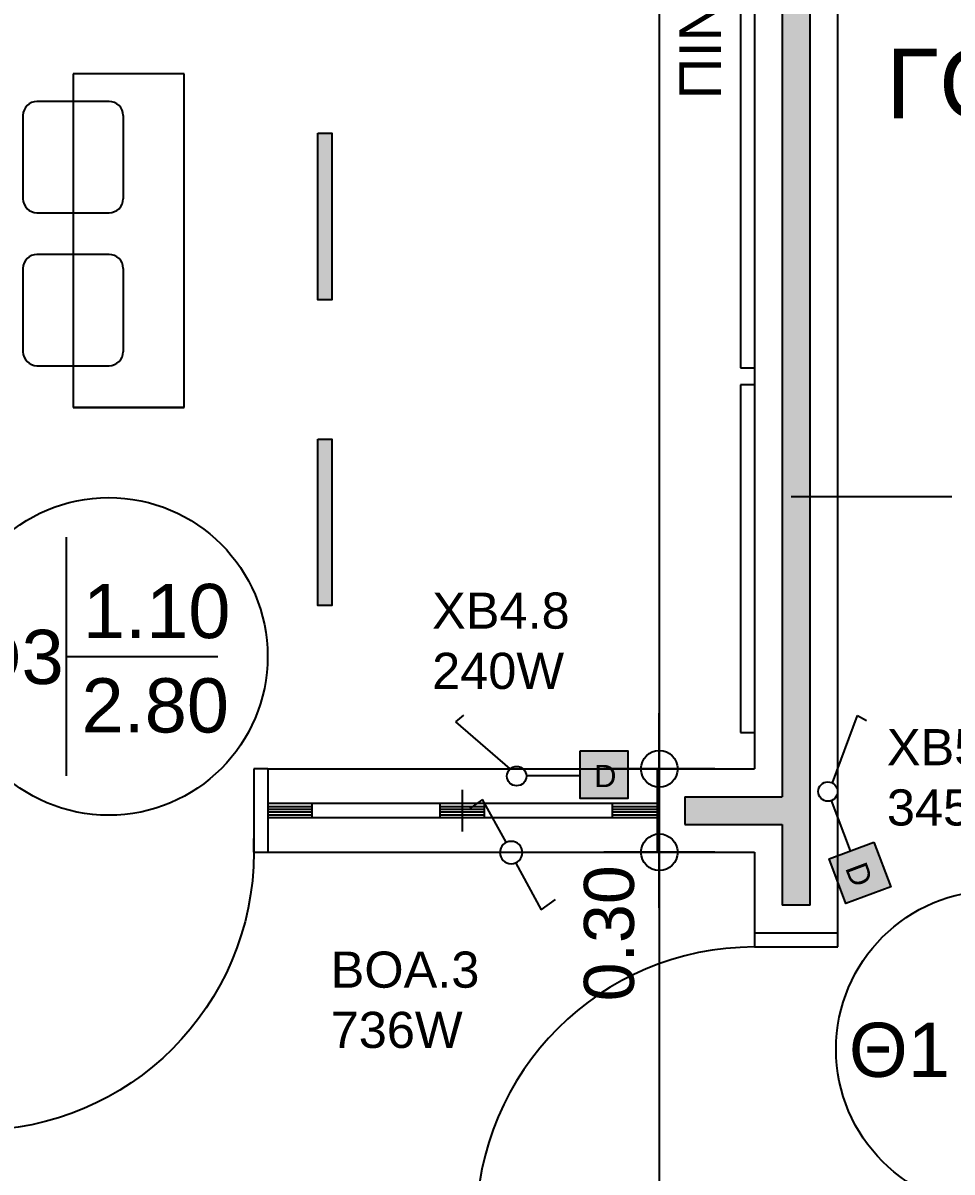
# Model space of a CAD drawing. Header units: metres. Extents: x -11 to 85, y -301 to 135.
# Drawn here: x 40.944 to 44.284, y -37.443 to -33.311 of the extents above; entities that cross this region are included whole.
import ezdxf

# ---------------------------------------------------------------- set-up
doc = ezdxf.new("R2010")
doc.units = ezdxf.units.M
doc.header["$LTSCALE"] = 0.036
doc.header["$PDMODE"] = 2
for name, color, linetype in [('arxitek borofos', 252, 'Continuous'), ('DIMBLK', 252, 'Continuous'), ('hatch color', 252, 'Continuous'), ('HLEK_FL001_SYMBOLS', 230, 'Continuous'), ('KYKLOFORHTES', 152, 'Continuous'), ('Parathira', 252, 'Continuous')]:
    doc.layers.add(name, color=color, linetype=linetype)
doc.styles.add('COMU-N', font='arial.ttf')
doc.styles.get("Standard").update_dxf_attribs({"font": 'arial.ttf'})
doc.dimstyles.new('CADWDOT', dxfattribs={"dimscale": 0.1, "dimtxt": 1.8, "dimasz": 0.08, "dimexe": 2, "dimexo": 0, "dimgap": 0.09, "dimtad": 0, "dimrnd": 0.001, "dimzin": 0, "dimdsep": 46, "dimtxsty": 'Standard', "dimblk1": 'ARTDIM', "dimblk2": 'ARTDIM', "dimsah": 1, "dimcen": 0.09, "dimdle": 0.05, "dimse1": 1, "dimse2": 1, "dimadec": 0, "dimazin": 0, "dimtfac": 1, "dimtmove": 0, "dimatfit": 3, "dimldrblk": 'ARTDIM', "dimfxl": 2, "dimtvp": 0.9999, "dimtolj": 1, "dimtzin": 0, "dimarcsym": 0})

# ---------------------------------------------------------------- blocks, each defined once
blk = doc.blocks.new('A$C796D02E1')
at = {"layer": 'Parathira'}
for p, q in [((0.3, 0.95), (0.3, -0.05)), ((0.31, 0.85), (0.31, 0.9499)), ((0.32, 0.85), (0.32, 0.9498)), ((0.33, 0.85), (0.33, 0.9495)), ((0.34, 0.85), (0.34, 0.9492)), ((0.35, -0.05), (0.35, 0.9487)), ((0.35, 0.85), (0.3, 0.85)), ((0.35, 0.05), (0.3, 0.05)), ((0.31, -0.05), (0.31, 0.05)), ((0.32, -0.05), (0.32, 0.05)), ((0.33, -0.05), (0.33, 0.05)), ((0.34, -0.05), (0.34, 0.05)), ((0, -0.05), (0, 0)), ((0.3, 0), (0.3, -0.05)), ((0.3, -0.05), (0, -0.05)), ((0.3, -0.05), (0.35, -0.05)), ((0, -1.05), (0, -1.1)), ((0.3, -1.05), (0, -1.05)), ((0.3, -1.05), (0.25, -1.05)), ((0.3, -1.1), (0.3, -1.05))]:
    blk.add_line(p, q, dxfattribs=at)
blk.add_arc((0.3, -0.05), 1, 270, 90, dxfattribs=at)
blk = doc.blocks.new('A$C1CE8635E')
for p, q in [((1.4, 0), (0, 0)), ((1.4, 0), (1.45, 0)), ((1.4, 0), (1.4, -0.3)), ((1.45, 0), (1.45, -0.3)), ((2.5, 0), (2.45, 0)), ((2.45, 0), (2.45, -0.3)), ((0.7, -0.225), (0.7, -0.075)), ((0, -0.125), (1.4, -0.125)), ((0.16, -0.135), (0, -0.135)), ((0.16, -0.145), (0, -0.145)), ((0.16, -0.155), (0, -0.155)), ((0.16, -0.165), (0, -0.165)), ((0.16, -0.175), (0.16, -0.125)), ((0.62, -0.175), (0.62, -0.125)), ((0.78, -0.135), (0.62, -0.135)), ((0.78, -0.145), (0.62, -0.145)), ((0.78, -0.155), (0.62, -0.155)), ((0.78, -0.165), (0.62, -0.165)), ((0.78, -0.175), (0.78, -0.125)), ((1.24, -0.175), (1.24, -0.125)), ((1.4, -0.135), (1.24, -0.135)), ((1.4, -0.145), (1.24, -0.145)), ((1.4, -0.155), (1.24, -0.155)), ((1.4, -0.165), (1.24, -0.165)), ((1.4, -0.175), (0, -0.175)), ((1.45, -0.3), (1.45, -0.25)), ((1.4, -0.3), (0, -0.3)), ((1.45, -0.3), (1.4, -0.3)), ((2.45, -0.3), (2.5, -0.3)), ((2.45, -0.3), (2.45, -0.35)), ((2.45, -0.31), (2.55, -0.31)), ((2.45, -0.32), (2.55, -0.32)), ((2.45, -0.33), (2.55, -0.33)), ((3.35, -0.35), (3.35, -0.3)), ((3.35, -0.31), (3.4499, -0.31)), ((3.35, -0.32), (3.4498, -0.32)), ((3.35, -0.33), (3.4495, -0.33)), ((2.45, -0.34), (2.55, -0.34)), ((2.45, -0.35), (3.4487, -0.35)), ((3.35, -0.34), (3.4492, -0.34))]:
    blk.add_line(p, q)
blk.add_arc((2.45, -0.3), 1, 180, 360)
blk = doc.blocks.new('ARTDIM')
at = {"layer": 'DIMBLK'}
for p, q in [((0, -24.9975), (0, 24.9975)), ((-24.9975, 0), (24.9975, 0))]:
    blk.add_line(p, q, dxfattribs=at)
blk.add_circle((0, 0), 8.25, dxfattribs=at)
blk = doc.blocks.new('*D902')
at = {"layer": 'arxitek borofos', "color": 0, "lineweight": -2}
blk.add_line((43.2318, -29.101), (43.2318, -35.985), dxfattribs=at)
at = {"layer": 'Defpoints', "color": 0, "transparency": 16777216}
for p in [(43.5737, -29.093), (43.2318, -35.993), (43.5737, -35.993)]:
    blk.add_point(p, dxfattribs=at)
at = {"layer": 'arxitek borofos', "color": 0, "lineweight": -2, "xscale": 0.008, "yscale": 0.008, "zscale": 0.008}
for p, rotation in [((43.2318, -29.093), 90), ((43.2318, -35.993), 270)]:
    blk.add_blockref('ARTDIM', p, dxfattribs=dict(at, rotation=rotation))
at = {"layer": 'arxitek borofos', "color": 0, "insert": (43.0518, -32.543), "char_height": 0.18, "attachment_point": 5, "rotation": 90}
blk.add_mtext('\\A1;6.90', dxfattribs=at)
blk = doc.blocks.new('*D903')
at = {"layer": 'arxitek borofos', "color": 0, "lineweight": -2}
for p, q in [((43.2318, -36.001), (43.2318, -36.285)), ((43.2318, -36.293), (43.2318, -36.8676))]:
    blk.add_line(p, q, dxfattribs=at)
at = {"layer": 'Defpoints', "color": 0, "transparency": 16777216}
for p in [(43.5737, -35.993), (43.2318, -36.293), (43.5737, -36.293)]:
    blk.add_point(p, dxfattribs=at)
at = {"layer": 'arxitek borofos', "color": 0, "lineweight": -2, "xscale": 0.008, "yscale": 0.008, "zscale": 0.008}
for p, rotation in [((43.2318, -35.993), 90), ((43.2318, -36.293), 270)]:
    blk.add_blockref('ARTDIM', p, dxfattribs=dict(at, rotation=rotation))
at = {"layer": 'arxitek borofos', "color": 0, "insert": (43.0518, -36.5843), "char_height": 0.18, "attachment_point": 5, "rotation": 90}
blk.add_mtext('\\A1;0.30', dxfattribs=at)
blk = doc.blocks.new('*D904')
at = {"layer": 'arxitek borofos', "color": 0, "lineweight": -2}
blk.add_line((43.2318, -36.301), (43.2318, -39.435), dxfattribs=at)
at = {"layer": 'Defpoints', "color": 0, "transparency": 16777216}
for p in [(43.5737, -36.293), (43.2318, -39.443), (43.5737, -39.443)]:
    blk.add_point(p, dxfattribs=at)
at = {"layer": 'arxitek borofos', "color": 0, "lineweight": -2, "xscale": 0.008, "yscale": 0.008, "zscale": 0.008}
for p, rotation in [((43.2318, -36.293), 90), ((43.2318, -39.443), 270)]:
    blk.add_blockref('ARTDIM', p, dxfattribs=dict(at, rotation=rotation))
at = {"layer": 'arxitek borofos', "color": 0, "insert": (43.0518, -37.868), "char_height": 0.18, "attachment_point": 5, "rotation": 90}
blk.add_mtext('\\A1;3.15', dxfattribs=at)
blk = doc.blocks.new('gJ6_a1')
at = {"linetype": 'Continuous'}
for p, q in [((-0.2193, 0.2297), (-0.191, 0.2541)), ((-0.024, 0.0608), (-0.2193, 0.2297))]:
    blk.add_line(p, q, dxfattribs=at)
blk.add_circle((-0.0005, 0.0343), 0.0349, dxfattribs=at)
blk = doc.blocks.new('dimmer')
at = {"layer": 'HLEK_FL001_SYMBOLS'}
blk.add_hatch(color=11, dxfattribs=at).paths.add_polyline_path([(2263.7579, 1291.6993), (2263.5429, 1291.6993), (2263.5429, 1291.4844), (2263.7579, 1291.4844)])
blk.add_lwpolyline([(2263.5429, 1291.6993), (2263.7579, 1291.6993), (2263.7579, 1291.4844), (2263.5429, 1291.4844)], close=True, dxfattribs=at)
blk.add_text('D', height=0.1, dxfattribs=at).set_placement((2263.6057, 1291.5361))
blk = doc.blocks.new('dimmer1')
at = {"layer": 'HLEK_FL001_SYMBOLS'}
blk.add_line((2318.1609, 1255.9928), (2317.9681, 1255.9928), dxfattribs=at)
at = {"layer": 'HLEK_FL001_SYMBOLS', "xscale": 0.8000000000000114, "yscale": 0.8000000000000114, "zscale": 0.8000000000000114}
blk.add_blockref('dimmer', (507.3271, 222.7235), dxfattribs=at)
blk = doc.blocks.new('gJ6_a3')
at = {"linetype": 'Continuous'}
for p, q in [((-0.111, 0.1868), (-0.0592, 0.2092)), ((-0.0239, 0.0342), (-0.111, 0.1868)), ((0.0232, -0.035), (0.1196, -0.1998)), ((0.1196, -0.1998), (0.0608, -0.2242))]:
    blk.add_line(p, q, dxfattribs=at)
blk.add_circle((-0.0004, -0.0004), 0.0405, dxfattribs=at)
blk = doc.blocks.new('led 23W')
at = {"layer": 'hatch color'}
blk.add_hatch(color=181, dxfattribs=at).paths.add_polyline_path([(101.2388, -6.7734), (101.2388, -6.7234), (101.8376, -6.7234), (101.8376, -6.7734)])
at = {"layer": 'HLEK_FL001_SYMBOLS'}
blk.add_lwpolyline([(101.2388, -6.7734), (101.2388, -6.7234), (101.8376, -6.7234), (101.8376, -6.7734)], close=True, dxfattribs=at)

msp = doc.modelspace()

# ---------------------------------------------------------------- hatches: boundary and pattern name
at = {"layer": 'arxitek borofos'}
msp.add_hatch(color=256, dxfattribs=at).paths.add_polyline_path([(43.7737, -29.093), (43.6737, -29.093), (43.6737, -36.093), (43.3237, -36.093), (43.3237, -36.193), (43.6737, -36.193), (43.6737, -36.4836), (43.7737, -36.4836)])

# ---------------------------------------------------------------- linework, layer by layer
for p, q in [((43.5737, -29.093), (43.5737, -35.993)), ((43.6737, -29.093), (43.6737, -36.093)), ((43.7737, -36.4836), (43.7737, -29.093)), ((43.8737, -36.5836), (43.8737, -29.093)), ((43.5237, -32.0505), (43.5237, -34.5505)), ((41.5237, -33.493), (41.1237, -33.493)), ((41.1237, -33.493), (41.1237, -34.693)), ((41.5237, -34.693), (41.5237, -33.493)), ((41.2537, -33.593), (40.9937, -33.593)), ((40.9437, -33.643), (40.9437, -33.943)), ((41.3037, -33.643), (41.3037, -33.943)), ((40.9937, -33.993), (41.2537, -33.993)), ((41.2537, -34.143), (40.9937, -34.143)), ((40.9437, -34.193), (40.9437, -34.493)), ((41.3037, -34.193), (41.3037, -34.493)), ((40.9937, -34.543), (41.2537, -34.543)), ((43.5237, -34.5505), (43.5737, -34.5505)), ((43.5737, -34.6123, 0.7), (43.5237, -34.6123, 0.7)), ((43.5237, -34.6123, 0.7), (43.5237, -35.8623, 0.7)), ((41.5237, -34.693), (41.1237, -34.693)), ((41.1237, -34.693), (41.5237, -34.693)), ((43.7064, -35.0131), (44.2837, -35.0131)), ((41.0984, -35.1596), (41.0984, -36.0176)), ((41.0984, -35.5886), (41.6444, -35.5886)), ((43.5237, -35.8623, 0.7), (43.5737, -35.8623, 0.7)), ((43.2237, -35.993), (43.2237, -36.293)), ((43.2237, -35.993), (43.5737, -35.993)), ((43.3237, -36.093), (43.6737, -36.093)), ((43.3237, -36.093), (43.3237, -36.193)), ((43.3237, -36.193), (43.6737, -36.193)), ((43.6737, -36.193), (43.6737, -36.4836)), ((43.2237, -36.293), (43.5737, -36.293)), ((43.5737, -36.293), (43.5737, -36.5836)), ((43.7737, -36.4836), (43.6737, -36.4836)), ((43.8737, -36.5836), (43.5737, -36.5836))]:
    msp.add_line(p, q, dxfattribs=at)
for centre in [(41.2521, -35.5886), (44.4386, -37.0015)]:
    msp.add_circle(centre, 0.5712, dxfattribs=at)
for centre, start, end in [((40.9937, -33.643), 90, 180), ((41.2537, -33.643), 0, 90), ((40.9937, -33.943), 180, 270), ((41.2537, -33.943), 270, 0), ((40.9937, -34.193), 90, 180), ((41.2537, -34.193), 0, 90), ((40.9937, -34.493), 180, 270), ((41.2537, -34.493), 270, 0)]:
    msp.add_arc(centre, 0.05, start, end, dxfattribs=at)

# ---------------------------------------------------------------- block references
at = {"layer": 'arxitek borofos', "xscale": -1}
msp.add_blockref('A$C1CE8635E', (43.2237, -35.993), dxfattribs=at)
at = {"layer": 'arxitek borofos', "rotation": 180}
msp.add_blockref('A$C796D02E1', (43.8737, -37.6836), dxfattribs=at)
at = {"layer": 'HLEK_FL001_SYMBOLS'}
for name, p in [('gJ6_a1', (42.7193, -36.0535)), ('dimmer1', (-2275.2145, -1292.011))]:
    msp.add_blockref(name, p, dxfattribs=at)
at = {"layer": 'HLEK_FL001_SYMBOLS', "rotation": 290.5560452195833}
for name, p in [('gJ6_a1', (43.8061, -36.087)), ('dimmer1', (-1946.0644, 1693.2658))]:
    msp.add_blockref(name, p, dxfattribs=at)
at = {"layer": 'HLEK_FL001_SYMBOLS', "xscale": -1, "rotation": 58.82811736932428}
msp.add_blockref('gJ6_a3', (42.6984, -36.2943), dxfattribs=at)
at = {"layer": 'KYKLOFORHTES', "rotation": 270}
for p in [(48.7775, 67.5319), (48.7775, 66.4319)]:
    msp.add_blockref('led 23W', p, dxfattribs=at)

# ---------------------------------------------------------------- texts
at = {"layer": 'arxitek borofos', "linetype": 'Continuous'}
msp.add_text('ΠΙΝΑΚΑΣ', height=0.15, rotation=90, dxfattribs=at).set_placement((43.4534, -33.5861))
at = {"layer": 'arxitek borofos', "style": 'COMU-N'}
for s, height, p in [('ΓΟΝΕΩΝ & ΚΗΔ.', 0.25, (44.0464, -33.6536)), ('1.10', 0.195, (41.1596, -35.5228)), ('Θ3', 0.195, (40.7268, -35.6879)), ('2.80', 0.195, (41.1543, -35.8622)), ('Θ1', 0.195, (43.9133, -37.1008))]:
    msp.add_text(s, height=height, dxfattribs=at).set_placement(p)
at = {"layer": 'HLEK_FL001_SYMBOLS', "char_height": 0.13, "attachment_point": 1, "style": 'COMU-N'}
for s, width, insert in [('ΧΒ4.8\\P240W', 1.4, (42.4148, -35.3588)), ('XB5.4\\P345W', 1.35, (44.05, -35.85)), ('BOA.3\\P736W', 1.3, (42.05, -36.65))]:
    msp.add_mtext_dynamic_manual_height_columns(s, width=width, gutter_width=0.65, heights=[0], dxfattribs=dict(at, insert=insert))

# ---------------------------------------------------------------- dimensions: what is measured, and where the dimension line sits
at = {"layer": 'arxitek borofos'}
for base, p1, p2, picture, middle in [((43.2318, -35.993), (43.5737, -29.093), (43.5737, -35.993), '*D902', (43.0518, -32.543)), ((43.2318, -36.293), (43.5737, -35.993), (43.5737, -36.293), '*D903', (43.0518, -36.5843)), ((43.2318, -39.443), (43.5737, -36.293), (43.5737, -39.443), '*D904', (43.0518, -37.868))]:
    dim = msp.add_linear_dim(base=base, p1=p1, p2=p2, angle=90, dimstyle='CADWDOT', dxfattribs=at)
    dim.commit()
    dim.dimension.update_dxf_attribs({"geometry": picture, "text_midpoint": middle})

doc.saveas('drawing.dxf')
